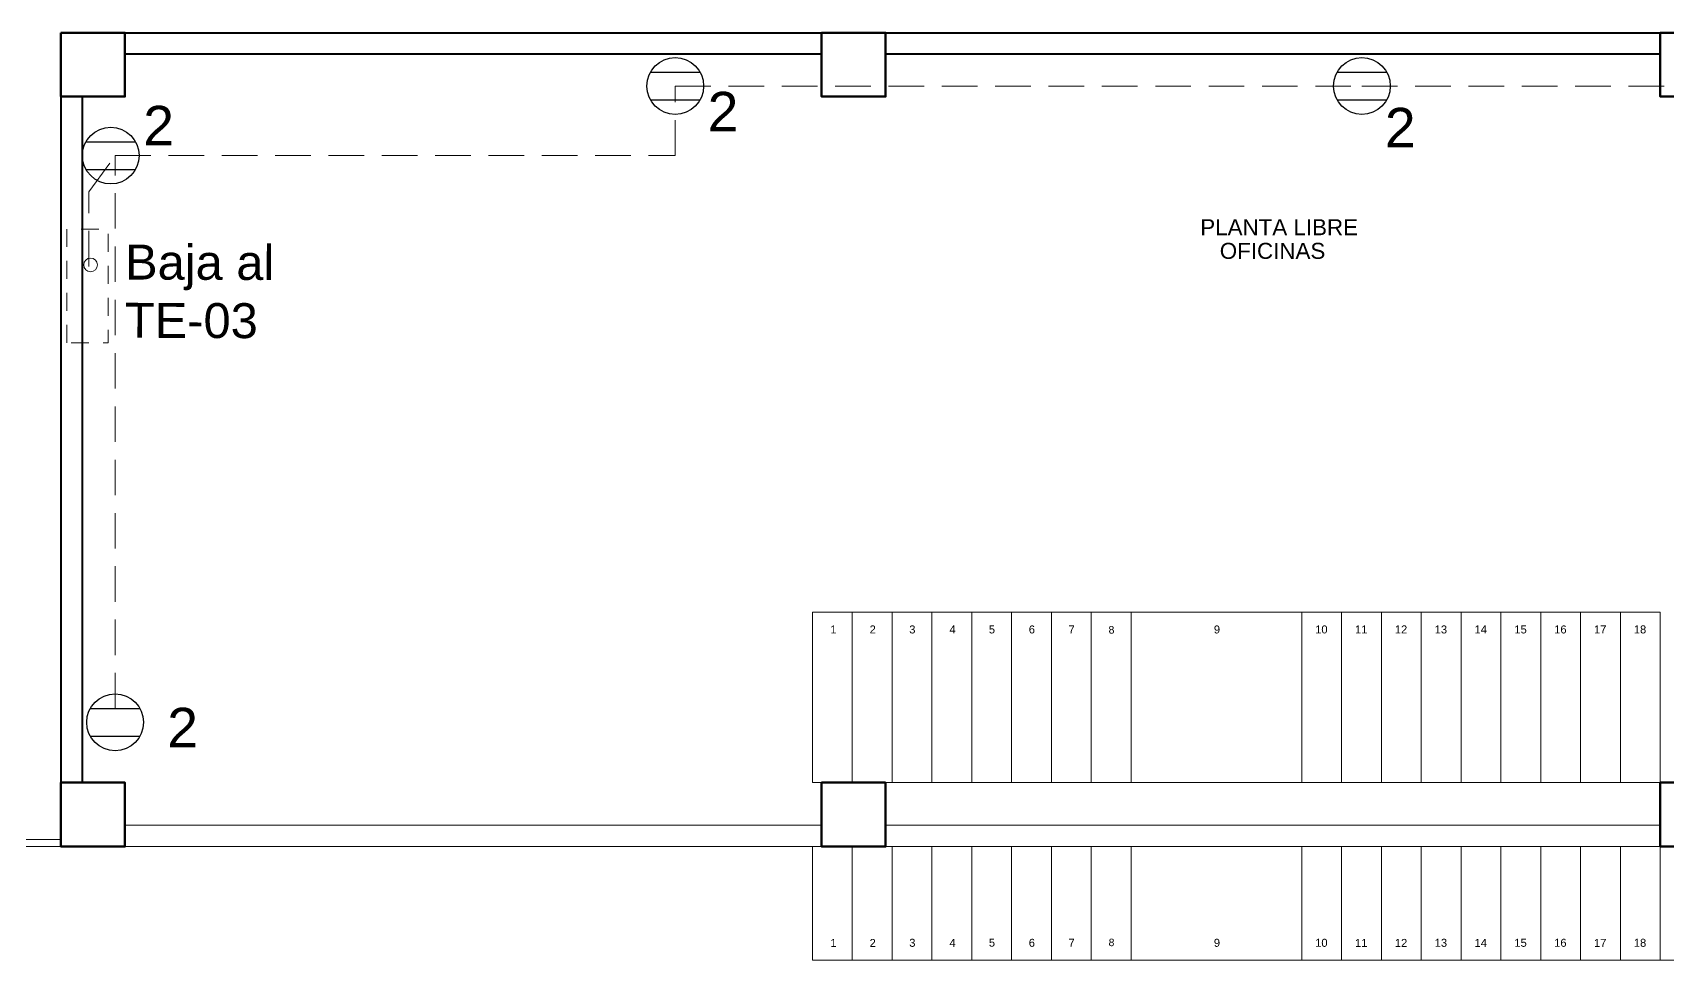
# Model space of a CAD drawing. Header units: millimetres. Extents: x 391 to 679, y 21 to 219.
# Drawn here: x 444.41 to 455.91, y 68.43 to 74.96 of the extents above; entities that cross this region are included whole.
import ezdxf

# ---------------------------------------------------------------- set-up
doc = ezdxf.new("R2010")
doc.units = ezdxf.units.MM
doc.linetypes.add('DASHED2', pattern=[0.375, 0.25, -0.125])
doc.linetypes.add('HIDDEN', pattern=[0.375, 0.25, -0.125])
doc.layers.get('0').update_dxf_attribs({"lineweight": 13})
for name, color, linetype, lineweight in [('A-AREA-IDEN', 7, 'Continuous', 9), ('Electrico Convenciones y Notas', 7, 'Continuous', 25), ('Electricos Tomacorrientes', 160, 'Continuous', 25), ('EST', 7, 'Continuous', 50), ('MUROS', 7, 'Continuous', 40), ('notas', 8, 'Continuous', 9), ('Subestacion', 1, 'Continuous', 18), ('TEXTO', 251, 'Continuous', 13), ('tuberia por Piso', 1, 'HIDDEN', 9), ('VP', 7, 'Continuous', 25)]:
    doc.layers.add(name, color=color, linetype=linetype, lineweight=lineweight)
doc.styles.add('ARIAL', font='arial.ttf')
doc.styles.add('Nota 1000', font='', dxfattribs={"height": 1.5})
doc.styles.get("Standard").update_dxf_attribs({"font": 'arial.ttf'})
doc.styles.get('Nota 1000').set_extended_font_data('Eurostile')

# ---------------------------------------------------------------- blocks, each defined once
blk = doc.blocks.new('TUG')
at = {"layer": 'Electricos Tomacorrientes'}
for p, q in [((44.1345, 29.616), (44.3186, 29.616)), ((44.3177, 29.5119), (44.1354, 29.5119))]:
    blk.add_line(p, q, dxfattribs=at)
blk.add_circle((44.2265, 29.5647), 0.1054, dxfattribs=at)

msp = doc.modelspace()

# ---------------------------------------------------------------- linework, layer by layer
msp.add_circle((444.8211, 73.3248), 0.0481)
at = {"layer": 'A-AREA-IDEN'}
for p, q in [((449.8958, 70.8833), (455.8558, 70.8833)), ((449.8958, 69.6833), (449.8958, 70.8833)), ((450.1758, 69.6833), (450.1758, 70.8833)), ((450.4558, 69.6833), (450.4558, 70.8833)), ((450.7358, 69.6833), (450.7358, 70.8833)), ((451.0158, 69.6833), (451.0158, 70.8833)), ((451.2958, 69.6833), (451.2958, 70.8833)), ((451.5758, 69.6833), (451.5758, 70.8833)), ((451.8558, 69.6833), (451.8558, 70.8833)), ((452.1358, 69.6833), (452.1358, 70.8833)), ((453.3358, 69.6833), (453.3358, 70.8833)), ((453.6158, 69.6833), (453.6158, 70.8833)), ((453.8958, 69.6833), (453.8958, 70.8833)), ((454.1758, 69.6833), (454.1758, 70.8833)), ((454.4558, 69.6833), (454.4558, 70.8833)), ((454.7358, 69.6833), (454.7358, 70.8833)), ((455.0158, 69.6833), (455.0158, 70.8833)), ((455.2958, 69.6833), (455.2958, 70.8833)), ((455.5758, 69.6833), (455.5758, 70.8833)), ((455.8558, 69.6833), (455.8558, 70.8833)), ((449.9598, 69.6833), (449.8958, 69.6833)), ((450.4098, 69.6833), (455.8558, 69.6833)), ((445.0628, 69.3833), (449.9598, 69.3833)), ((450.4098, 69.3833), (455.8558, 69.3833)), ((439.5348, 69.2833), (444.6128, 69.2833)), ((439.5348, 69.2333), (444.6128, 69.2333)), ((444.6128, 69.2333), (445.0628, 69.2333)), ((445.0628, 69.2333), (449.9598, 69.2333)), ((449.8958, 69.2333), (449.8958, 68.4333)), ((450.1758, 69.2333), (450.1758, 68.4333)), ((450.4098, 69.2333), (455.8558, 69.2333)), ((450.4098, 69.2333), (455.8558, 69.2333)), ((450.4558, 69.2333), (450.4558, 68.4333)), ((450.7358, 69.2333), (450.7358, 68.4333)), ((451.0158, 69.2333), (451.0158, 68.4333)), ((451.2958, 69.2333), (451.2958, 68.4333)), ((451.5758, 69.2333), (451.5758, 68.4333)), ((451.8558, 69.2333), (451.8558, 68.4333)), ((452.1358, 69.2333), (452.1358, 68.4333)), ((453.3358, 69.2333), (453.3358, 68.4333)), ((453.6158, 69.2333), (453.6158, 68.4333)), ((453.8958, 69.2333), (453.8958, 68.4333)), ((454.1758, 69.2333), (454.1758, 68.4333)), ((454.4558, 69.2333), (454.4558, 68.4333)), ((454.7358, 69.2333), (454.7358, 68.4333)), ((455.0158, 69.2333), (455.0158, 68.4333)), ((455.2958, 69.2333), (455.2958, 68.4333)), ((455.5758, 69.2333), (455.5758, 68.4333)), ((455.8558, 69.2333), (455.8558, 68.4333)), ((449.8958, 68.4333), (455.8558, 68.4333)), ((455.8558, 68.4333), (457.3058, 68.4333))]:
    msp.add_line(p, q, dxfattribs=at)
at = {"layer": 'EST'}
for points in [[(444.6128, 74.9583), (444.6128, 74.5083), (445.0628, 74.5083), (445.0628, 74.9583), (444.6128, 74.9583)], [(449.9598, 74.9583), (449.9598, 74.5083), (450.4098, 74.5083), (450.4098, 74.9583), (449.9598, 74.9583)], [(455.8558, 74.9583), (455.8558, 74.5083), (456.3058, 74.5083), (456.3058, 74.9583), (455.8558, 74.9583)], [(444.6128, 69.6833), (444.6128, 69.2333), (445.0628, 69.2333), (445.0628, 69.6833), (444.6128, 69.6833)], [(450.4098, 69.6833), (449.9598, 69.6833), (449.9598, 69.2333), (450.4098, 69.2333), (450.4098, 69.6833)], [(455.8558, 69.6833), (455.8558, 69.2333), (456.3058, 69.2333), (456.3058, 69.6833), (455.8558, 69.6833)]]:
    msp.add_lwpolyline(points, dxfattribs=at)
at = {"layer": 'MUROS', "ltscale": 5}
for p, q in [((445.0628, 74.9583), (449.9598, 74.9583)), ((450.4098, 74.9583), (455.8558, 74.9583)), ((445.0628, 74.8083), (449.9598, 74.8083)), ((450.4098, 74.8083), (455.8558, 74.8083)), ((444.6128, 74.5083), (444.6128, 69.2333)), ((444.7628, 74.5083), (444.7628, 69.6833))]:
    msp.add_line(p, q, dxfattribs=at)
at = {"layer": 'Subestacion', "linetype": 'DASHED2', "ltscale": 0.5, "flags": 128}
msp.add_lwpolyline([(444.6548, 72.7773), (444.6548, 73.5773), (444.9448, 73.5773), (444.9448, 72.7773)], close=True, dxfattribs=at)
at = {"layer": 'tuberia por Piso'}
for points in [[(444.9943, 70.2047), (444.9943, 74.0939), (448.9314, 74.0939), (448.9314, 74.583), (453.7585, 74.583), (459.1055, 74.583), (459.1055, 74.0736), (461.2513, 74.0736), (461.2821, 70.0873)], [(444.8104, 73.3141), (444.8104, 73.8378), (444.9943, 74.0939)]]:
    msp.add_lwpolyline(points, dxfattribs=at)

# ---------------------------------------------------------------- block references
at = {"layer": 'Electrico Convenciones y Notas', "xscale": 1.893774365990445, "yscale": 1.893774365990445, "zscale": 1.893774365990445}
for p in [(365.1763, 18.5941), (370.0034, 18.5941), (361.2085, 18.1051), (361.2392, 14.1187)]:
    msp.add_blockref('TUG', p, dxfattribs=at)

# ---------------------------------------------------------------- texts
at = {"layer": 'notas', "color": 7, "insert": (445.0634, 73.1385), "char_height": 0.122834, "width": 5.706419, "attachment_point": 4, "rotation": 359.80062, "style": 'Nota 1000'}
msp.add_mtext('{\\fArial|b0|i0|c0|p34;\\H2x;Baja al \\PTE-03}', dxfattribs=at)
at = {"layer": 'TEXTO', "color": 0, "linetype": 'ByBlock', "char_height": 0.2783, "attachment_point": 1, "style": 'ARIAL'}
for insert in [(449.1591, 74.5419), (445.1918, 74.4435), (453.9199, 74.4293), (445.3606, 70.2096)]:
    msp.add_mtext_dynamic_manual_height_columns('2', width=1.047188, gutter_width=1, heights=[0], dxfattribs=dict(at, insert=insert))
at = {"layer": 'VP'}
for s, height, rotation, p in [('1', 0.0562, 0, (450.0219, 70.7326)), ('2', 0.0562, 0, (450.2978, 70.7326)), ('3', 0.0562, 0, (450.5763, 70.7326)), ('4', 0.0562, 0, (450.8588, 70.7326)), ('5', 0.0562, 0, (451.1359, 70.7326)), ('6', 0.0562, 0, (451.4167, 70.7326)), ('7', 0.0562, 0, (451.6959, 70.7326)), ('8', 0.0527, 2.84384, (451.979, 70.7306)), ('9', 0.0562, 0, (452.7178, 70.7326)), ('10', 0.05625, 0, (453.4299, 70.7326)), ('11', 0.05625, 0, (453.7099, 70.7326)), ('12', 0.05625, 0, (453.9899, 70.7326)), ('13', 0.05625, 0, (454.2699, 70.7326)), ('14', 0.05625, 0, (454.5499, 70.7326)), ('15', 0.05625, 0, (454.8299, 70.7326)), ('16', 0.05625, 0, (455.1099, 70.7326)), ('17', 0.05625, 0, (455.3899, 70.7326)), ('18', 0.05625, 0, (455.6699, 70.7326)), ('1', 0.0562, 360, (450.0219, 68.5275)), ('2', 0.0562, 360, (450.2978, 68.5275)), ('3', 0.0562, 360, (450.5763, 68.5285)), ('4', 0.0562, 360, (450.8588, 68.5277)), ('5', 0.0562, 360, (451.1359, 68.5294)), ('6', 0.0562, 360, (451.4167, 68.5284)), ('7', 0.0562, 360, (451.6959, 68.5284)), ('8', 0.0527, 357.15616, (451.9765, 68.534)), ('9', 0.0562, 360, (452.7178, 68.5284)), ('10', 0.05625, 360, (453.4299, 68.5284)), ('11', 0.05625, 360, (453.7099, 68.5275)), ('12', 0.05625, 360, (453.9899, 68.5275)), ('13', 0.05625, 360, (454.2699, 68.5285)), ('14', 0.05625, 360, (454.5499, 68.5275)), ('15', 0.05625, 360, (454.8299, 68.5284)), ('16', 0.05625, 360, (455.1099, 68.5284)), ('17', 0.05625, 360, (455.3899, 68.5275)), ('18', 0.05625, 360, (455.6699, 68.5284))]:
    msp.add_text(s, height=height, rotation=rotation, dxfattribs=at).set_placement(p)
at = {"layer": 'VP', "char_height": 0.1125, "width": 19.875654, "attachment_point": 1, "rotation": 0}
for s, insert in [('PLANTA LIBRE', (452.6222, 73.6461)), ('OFICINAS', (452.7591, 73.4799))]:
    msp.add_mtext(s, dxfattribs=dict(at, insert=insert))

doc.saveas('drawing.dxf')
